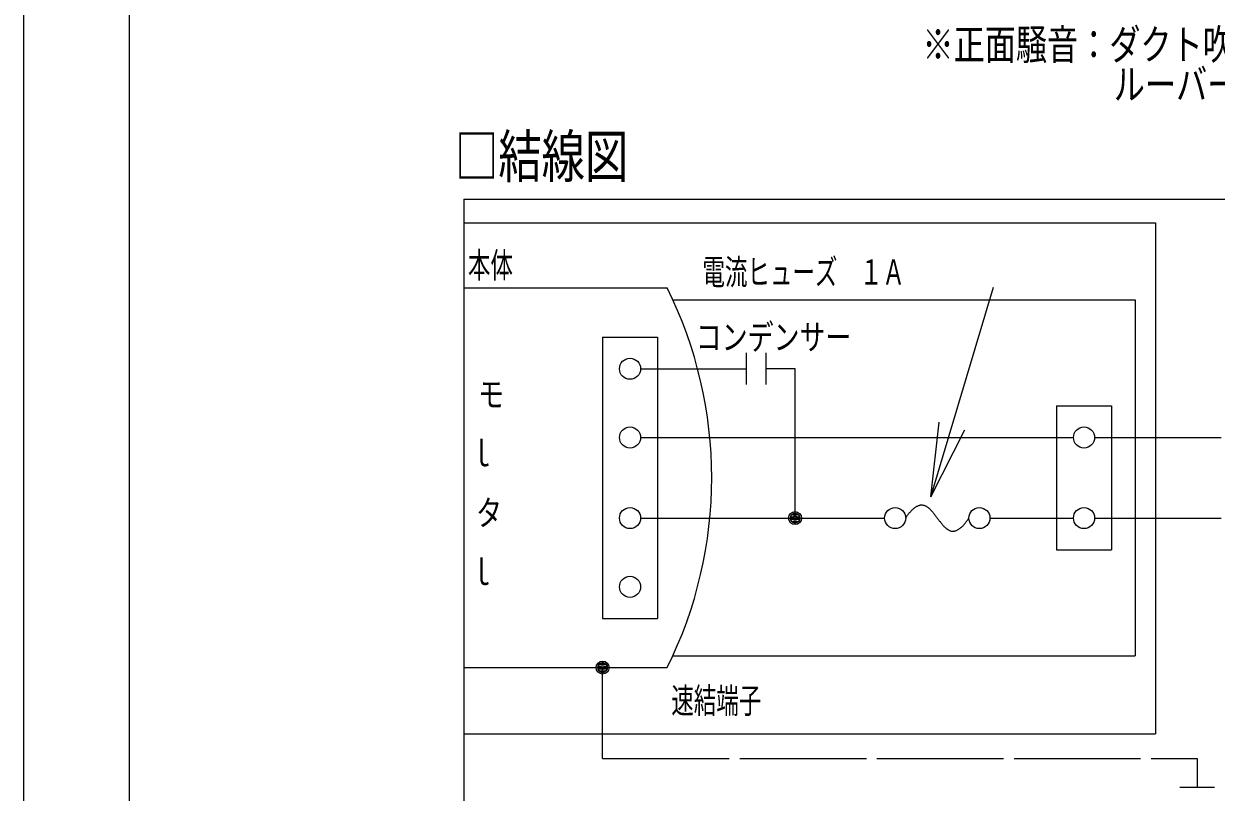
# Model space of a CAD drawing. Units: millimetres on the paper. Extents: x -305 to 305, y -152 to 152.
# Drawn here: x -301 to -188, y -103.1 to -30.2 of the extents above; entities that cross this region are included whole.
import ezdxf
from ezdxf.enums import TextEntityAlignment as Align

# ---------------------------------------------------------------- set-up
doc = ezdxf.new("R2010")
doc.units = ezdxf.units.MM
doc.linetypes.add('LONG_DASHED2', pattern=[13, 12, -1])
for name, color, linetype, lineweight in [('0-0_PV', 7, 'Continuous', 9), ('0-4_図面枠', 3, 'Continuous', 9), ('0-5_DEFPOINTS', 7, 'Continuous', 9)]:
    doc.layers.add(name, color=color, linetype=linetype, lineweight=lineweight)
doc.styles.add('ＭＳ ゴシック', font='')
doc.styles.get('ＭＳ ゴシック').set_extended_font_data('MS Gothic')

msp = doc.modelspace()

# ---------------------------------------------------------------- linework, layer by layer
at = {"layer": '0-0_PV'}
for p, q in [((-259.314, -46.819), (-259.314, -116.569)), ((-259.314, -49.069), (-193.752, -49.069)), ((-193.752, -49.069), (-193.752, -97.534)), ((-259.314, -55.256), (-240.026, -55.256)), ((-215.028, -75.077), (-209.093, -55.163)), ((-239.489, -56.381), (-195.667, -56.381)), ((-195.667, -56.381), (-195.667, -90.131)), ((-246.149, -59.922), (-240.954, -59.922)), ((-246.149, -59.922), (-246.149, -86.59)), ((-240.954, -59.922), (-240.954, -86.59)), ((-232.546, -61.42), (-232.546, -64.416)), ((-230.691, -61.42), (-230.691, -64.416)), ((-242.553, -62.918), (-232.546, -62.918)), ((-227.908, -62.918), (-230.691, -62.918)), ((-227.908, -77.077), (-227.908, -62.918)), ((-203.112, -66.44), (-203.112, -80.073)), ((-203.112, -66.44), (-197.917, -66.44)), ((-197.917, -66.44), (-197.917, -80.073)), ((-215.028, -75.077), (-214.23, -67.971)), ((-215.028, -75.077), (-211.806, -68.694)), ((-242.553, -69.435), (-201.513, -69.435)), ((-227.578, -76.777), (-228.237, -76.777)), ((-242.553, -77.077), (-219.417, -77.077)), ((-228.047, -76.977), (-228.342, -76.977)), ((-227.999, -77.222), (-228.329, -77.222)), ((-227.625, -77.422), (-228.19, -77.422)), ((-227.487, -77.222), (-227.816, -77.222)), ((-227.474, -76.977), (-227.768, -76.977)), ((-209.431, -77.077), (-201.513, -77.077)), ((-203.112, -80.073), (-197.917, -80.073)), ((-246.149, -86.59), (-240.954, -86.59)), ((-239.489, -90.131), (-195.667, -90.131)), ((-259.314, -91.256), (-240.026, -91.256)), ((-246.288, -91.156), (-246.583, -91.156)), ((-246.241, -91.401), (-246.57, -91.401)), ((-245.82, -90.956), (-246.479, -90.956)), ((-245.728, -91.401), (-246.058, -91.401)), ((-245.715, -91.156), (-246.01, -91.156)), ((-245.867, -91.601), (-246.431, -91.601)), ((-259.314, -97.534), (-193.752, -97.534)), ((-191.444, -102.592), (-188.153, -102.592))]:
    msp.add_line(p, q, dxfattribs=at)
at = {"layer": '0-0_PV', "linetype": 'LONG_DASHED2'}
for p, q in [((-199.516, -69.429), (-177.07, -69.429)), ((-199.516, -77.077), (-163.753, -77.077)), ((-246.149, -99.873), (-246.149, -91.256)), ((-246.149, -99.873), (-189.799, -99.873)), ((-189.799, -99.873), (-189.799, -102.592))]:
    msp.add_line(p, q, dxfattribs=at)
at = {"layer": '0-0_PV'}
for points in [[(-259.314, -46.819), (-139.891, -46.819), (-139.891, -116.569)], [(-227.462, -77.077), (-227.465, -77.021), (-227.476, -76.966), (-227.493, -76.913), (-227.517, -76.862), (-227.547, -76.815), (-227.583, -76.772), (-227.623, -76.734), (-227.669, -76.701), (-227.718, -76.674), (-227.77, -76.653), (-227.824, -76.639), (-227.88, -76.632), (-227.936, -76.632), (-227.991, -76.639), (-228.045, -76.653), (-228.098, -76.674), (-228.147, -76.701), (-228.192, -76.734), (-228.233, -76.772), (-228.268, -76.815), (-228.298, -76.862), (-228.322, -76.913), (-228.34, -76.966), (-228.35, -77.021), (-228.354, -77.077), (-228.079, -77.077), (-228.078, -77.056), (-228.074, -77.035), (-228.067, -77.014), (-228.058, -76.995), (-228.046, -76.976), (-228.033, -76.96), (-228.017, -76.945), (-228, -76.932), (-227.981, -76.922), (-227.961, -76.914), (-227.94, -76.909), (-227.918, -76.906), (-227.897, -76.906)], [(-217.42, -77.077), (-217.392, -77.032), (-217.364, -76.986), (-217.335, -76.941), (-217.305, -76.897), (-217.275, -76.853), (-217.244, -76.809), (-217.212, -76.766), (-217.18, -76.723), (-217.147, -76.681), (-217.113, -76.639), (-217.079, -76.598), (-217.045, -76.557), (-217.01, -76.517), (-216.975, -76.477), (-216.939, -76.438), (-216.903, -76.4), (-216.866, -76.362), (-216.828, -76.324), (-216.79, -76.287), (-216.751, -76.251), (-216.711, -76.216), (-216.67, -76.181), (-216.628, -76.147), (-216.585, -76.113), (-216.541, -76.081), (-216.496, -76.049), (-216.45, -76.018), (-216.403, -75.989), (-216.355, -75.961), (-216.306, -75.935), (-216.257, -75.911), (-216.207, -75.89), (-216.156, -75.871), (-216.105, -75.856), (-216.053, -75.844), (-216.001, -75.835), (-215.949, -75.83), (-215.897, -75.829), (-215.845, -75.833)], [(-215.845, -75.833), (-215.792, -75.84), (-215.74, -75.851), (-215.689, -75.866), (-215.637, -75.883), (-215.587, -75.904), (-215.537, -75.927), (-215.487, -75.952), (-215.439, -75.98), (-215.392, -76.009), (-215.346, -76.04), (-215.302, -76.072), (-215.259, -76.106), (-215.217, -76.141), (-215.177, -76.176), (-215.137, -76.213), (-215.099, -76.25), (-215.062, -76.288), (-215.025, -76.327), (-214.989, -76.366), (-214.954, -76.406), (-214.919, -76.446), (-214.885, -76.487), (-214.851, -76.528), (-214.818, -76.569), (-214.784, -76.611), (-214.751, -76.652), (-214.718, -76.694), (-214.685, -76.736), (-214.652, -76.778), (-214.62, -76.82), (-214.587, -76.863), (-214.555, -76.905), (-214.522, -76.948), (-214.49, -76.99), (-214.458, -77.033), (-214.425, -77.076), (-214.393, -77.118), (-214.361, -77.161), (-214.328, -77.203)], [(-228.354, -77.077), (-228.35, -77.133), (-228.34, -77.188), (-228.322, -77.241), (-228.298, -77.292), (-228.268, -77.339), (-228.233, -77.383), (-228.192, -77.421), (-228.147, -77.454), (-228.098, -77.481), (-228.045, -77.501), (-227.991, -77.515), (-227.936, -77.522), (-227.88, -77.522), (-227.824, -77.515), (-227.77, -77.501), (-227.718, -77.481), (-227.669, -77.454), (-227.623, -77.421), (-227.583, -77.383), (-227.547, -77.339), (-227.517, -77.292), (-227.493, -77.241), (-227.476, -77.188), (-227.465, -77.133), (-227.462, -77.077), (-227.736, -77.077), (-227.738, -77.099), (-227.742, -77.12), (-227.748, -77.14), (-227.757, -77.16), (-227.769, -77.178), (-227.783, -77.195), (-227.798, -77.209), (-227.816, -77.222), (-227.835, -77.232), (-227.855, -77.24), (-227.876, -77.246), (-227.897, -77.248), (-227.918, -77.248)], [(-227.918, -77.248), (-227.94, -77.246), (-227.961, -77.24), (-227.981, -77.232), (-228, -77.222), (-228.017, -77.209), (-228.033, -77.195), (-228.046, -77.178), (-228.058, -77.16), (-228.067, -77.14), (-228.074, -77.12), (-228.078, -77.099), (-228.079, -77.077), (-228.354, -77.077)], [(-227.897, -76.906), (-227.876, -76.909), (-227.855, -76.914), (-227.835, -76.922), (-227.816, -76.932), (-227.798, -76.945), (-227.783, -76.96), (-227.769, -76.976), (-227.757, -76.995), (-227.748, -77.014), (-227.742, -77.035), (-227.738, -77.056), (-227.736, -77.077), (-227.462, -77.077)], [(-214.328, -77.203), (-214.296, -77.246), (-214.264, -77.288), (-214.231, -77.331), (-214.198, -77.373), (-214.166, -77.415), (-214.133, -77.457), (-214.1, -77.499), (-214.067, -77.541), (-214.033, -77.582), (-214, -77.624), (-213.966, -77.665), (-213.932, -77.705), (-213.897, -77.746), (-213.862, -77.786), (-213.826, -77.825), (-213.79, -77.864), (-213.752, -77.902), (-213.714, -77.939), (-213.675, -77.975), (-213.634, -78.011), (-213.592, -78.046), (-213.549, -78.079), (-213.505, -78.112), (-213.459, -78.143), (-213.412, -78.173), (-213.364, -78.201), (-213.315, -78.226), (-213.265, -78.25), (-213.215, -78.27), (-213.164, -78.288), (-213.112, -78.303), (-213.06, -78.314), (-213.008, -78.322), (-212.956, -78.325), (-212.903, -78.325), (-212.851, -78.32), (-212.799, -78.312), (-212.748, -78.3), (-212.696, -78.284)], [(-212.696, -78.284), (-212.646, -78.266), (-212.595, -78.245), (-212.546, -78.221), (-212.497, -78.195), (-212.449, -78.168), (-212.402, -78.138), (-212.355, -78.108), (-212.31, -78.076), (-212.266, -78.044), (-212.223, -78.011), (-212.181, -77.977), (-212.14, -77.942), (-212.1, -77.906), (-212.061, -77.87), (-212.023, -77.833), (-211.985, -77.796), (-211.948, -77.758), (-211.912, -77.719), (-211.876, -77.68), (-211.841, -77.641), (-211.806, -77.6), (-211.771, -77.56), (-211.737, -77.518), (-211.704, -77.477), (-211.671, -77.434), (-211.639, -77.392), (-211.607, -77.349), (-211.576, -77.305), (-211.546, -77.261), (-211.516, -77.217), (-211.487, -77.172), (-211.458, -77.127), (-211.431, -77.081), (-211.431, -77.081)], [(-245.703, -91.256), (-245.707, -91.2), (-245.717, -91.145), (-245.735, -91.092), (-245.758, -91.041), (-245.788, -90.994), (-245.824, -90.951), (-245.865, -90.913), (-245.91, -90.88), (-245.959, -90.853), (-246.011, -90.832), (-246.066, -90.818), (-246.121, -90.811), (-246.177, -90.811), (-246.233, -90.818), (-246.287, -90.832), (-246.339, -90.853), (-246.388, -90.88), (-246.433, -90.913), (-246.474, -90.951), (-246.51, -90.994), (-246.54, -91.041), (-246.564, -91.092), (-246.581, -91.145), (-246.592, -91.2), (-246.595, -91.256), (-246.321, -91.256), (-246.319, -91.235), (-246.315, -91.214), (-246.309, -91.193), (-246.3, -91.174), (-246.288, -91.155), (-246.274, -91.139), (-246.259, -91.124), (-246.241, -91.111), (-246.222, -91.101), (-246.202, -91.093), (-246.181, -91.088), (-246.16, -91.085), (-246.138, -91.085)], [(-246.595, -91.256), (-246.592, -91.312), (-246.581, -91.367), (-246.564, -91.42), (-246.54, -91.471), (-246.51, -91.518), (-246.474, -91.561), (-246.433, -91.6), (-246.388, -91.633), (-246.339, -91.66), (-246.287, -91.68), (-246.233, -91.694), (-246.177, -91.701), (-246.121, -91.701), (-246.066, -91.694), (-246.011, -91.68), (-245.959, -91.66), (-245.91, -91.633), (-245.865, -91.6), (-245.824, -91.561), (-245.788, -91.518), (-245.758, -91.471), (-245.735, -91.42), (-245.717, -91.367), (-245.707, -91.312), (-245.703, -91.256), (-245.978, -91.256), (-245.979, -91.278), (-245.983, -91.299), (-245.99, -91.319), (-245.999, -91.339), (-246.01, -91.357), (-246.024, -91.374), (-246.04, -91.388), (-246.057, -91.401), (-246.076, -91.411), (-246.096, -91.419), (-246.117, -91.425), (-246.138, -91.427), (-246.16, -91.427)], [(-246.16, -91.427), (-246.181, -91.425), (-246.202, -91.419), (-246.222, -91.411), (-246.241, -91.401), (-246.259, -91.388), (-246.274, -91.374), (-246.288, -91.357), (-246.3, -91.339), (-246.309, -91.319), (-246.315, -91.299), (-246.319, -91.278), (-246.321, -91.256), (-246.595, -91.256)], [(-246.138, -91.085), (-246.117, -91.088), (-246.096, -91.093), (-246.076, -91.101), (-246.057, -91.111), (-246.04, -91.124), (-246.024, -91.139), (-246.01, -91.155), (-245.999, -91.174), (-245.99, -91.193), (-245.983, -91.214), (-245.979, -91.235), (-245.978, -91.256), (-245.703, -91.256)]]:
    msp.add_lwpolyline(points, dxfattribs=at)
for centre, radius in [((-243.552, -62.918), 0.999), ((-243.552, -69.435), 0.999), ((-200.514, -69.435), 0.999), ((-243.552, -77.077), 0.999), ((-227.908, -77.077), 0.618), ((-227.908, -77.077), 0.45), ((-227.908, -77.077), 0.225), ((-218.418, -77.077), 0.999), ((-210.43, -77.077), 0.999), ((-200.514, -77.077), 0.999), ((-243.552, -83.594), 0.999), ((-246.149, -91.256), 0.618), ((-246.149, -91.256), 0.45)]:
    msp.add_circle(centre, radius, dxfattribs=at)
msp.add_arc((-276.306, -73.256), 40.5, 333.61221, 26.3878, dxfattribs=at)
at = {"layer": '0-4_図面枠'}
msp.add_lwpolyline([(-291.017, -138.498), (108.983, -138.498), (108.983, 138.502), (-291.017, 138.502)], close=True, dxfattribs=at)
at = {"layer": '0-5_DEFPOINTS'}
msp.add_line((-301.017, -148.498), (-301.017, 148.502), dxfattribs=at)

# ---------------------------------------------------------------- texts
at = {"layer": '0-0_PV', "style": 'ＭＳ ゴシック'}
for s, height, width, p in [('※正面騒音：ダクト吹出し音が測定室に入らないようにし', 2.886, 0.75, (-215.83, -34.477)), ('\u3000\u3000\u3000\u3000\u3000\u3000ルーバー正面、下方１ｍ地点での値（Ａレンジ）', 2.886, 0.75, (-215.407, -38.255)), ('□結線図', 4.012, 0.75, (-260.142, -45.977)), ('本体', 2.405, 0.65, (-258.916, -55.016)), ('電流ヒューズ\u3000１Ａ', 2.405, 0.65, (-236.686, -55.664)), ('コンデンサー', 2.405, 0.75, (-237.324, -61.833)), ('モ', 2.405, 0.75, (-257.95, -67.259)), ('ｌ', 2.405, 0.75, (-258.832, -72.884)), ('タ', 2.405, 0.75, (-258.148, -78.509)), ('ｌ', 2.405, 0.75, (-258.832, -84.134)), ('速結端子', 2.405, 0.65, (-239.636, -96.302))]:
    msp.add_text(s, height=height, dxfattribs=dict(at, width=width)).set_placement(p, align=Align.BOTTOM_LEFT)

doc.saveas('drawing.dxf')
